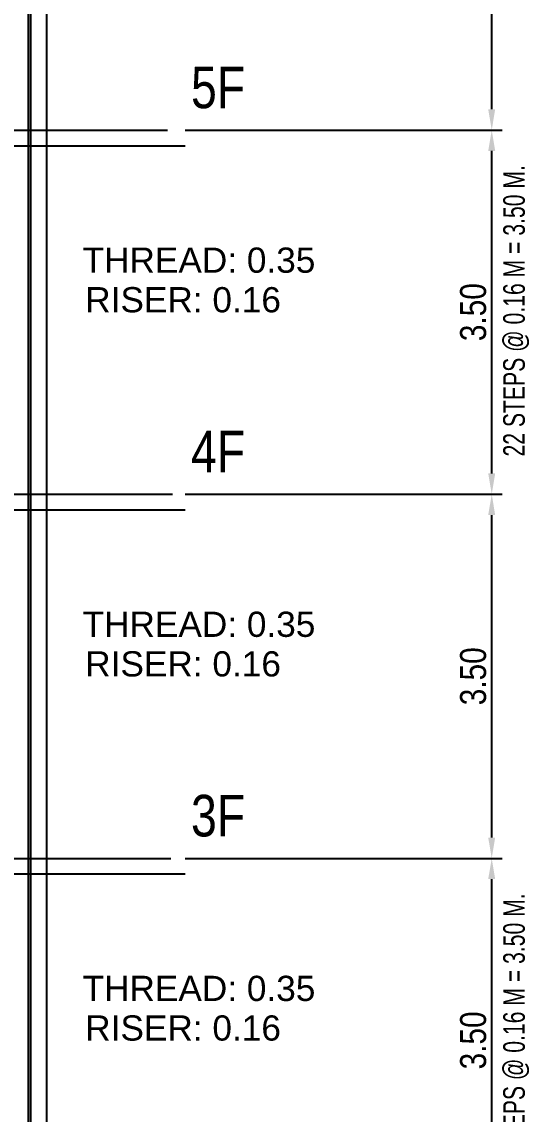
# Model space of a CAD drawing. Header units: millimetres. Extents: x 2148 to 2681, y 758 to 986.
# Drawn here: x 2534 to 2538.88, y 865.05 to 875.54 of the extents above; entities that cross this region are included whole.
import ezdxf

# ---------------------------------------------------------------- set-up
doc = ezdxf.new("R2010")
doc.units = ezdxf.units.MM
for name, color, linetype in [('D', 1, 'Continuous'), ('HATCH', 8, 'Continuous'), ('TLBLK', 7, 'Continuous')]:
    doc.layers.add(name, color=color, linetype=linetype)
doc.styles.add('ARIALNW', font='ARIALN.TTF')
doc.styles.get("Standard").update_dxf_attribs({"font": 'arial.ttf'})
doc.styles.add('SWISS', font='swissl.ttf')
doc.dimstyles.new('DIM 100', dxfattribs={"dimtxt": 0.2, "dimasz": 0.2, "dimexe": 0.1, "dimexo": 0, "dimgap": 0.05, "dimtad": 1, "dimzin": 0, "dimdsep": 46, "dimtxsty": 'ARIALNW', "dimcen": 0.09, "dimclrd": 6, "dimclre": 6, "dimclrt": 13, "dimadec": 0, "dimazin": 0, "dimtfac": 1, "dimtofl": 0, "dimtmove": 2, "dimatfit": 3, "dimfxl": 1, "dimtolj": 1, "dimtzin": 0, "dimarcsym": 0})

# ---------------------------------------------------------------- blocks, each defined once
blk = doc.blocks.new('*D2815')
at = {"color": 6, "lineweight": -2, "ltscale": 0.05, "transparency": 16777216}
for p, q in [((2535.571, 867.504), (2538.621, 867.504)), ((2538.521, 864.204), (2538.521, 867.304)), ((2535.571, 864.004), (2538.621, 864.004))]:
    blk.add_line(p, q, dxfattribs=at)
at = {"color": 6, "ltscale": 0.05, "transparency": 16777216}
for points in [[(2538.487, 867.304), (2538.554, 867.304), (2538.521, 867.504)], [(2538.487, 864.204), (2538.554, 864.204), (2538.521, 864.004)]]:
    blk.add_solid(points, dxfattribs=at)
at = {"layer": 'Defpoints', "color": 0, "ltscale": 0.05, "transparency": 16777216}
for p in [(2535.571, 867.504, 0), (2538.521, 867.504), (2535.571, 864.004, 0)]:
    blk.add_point(p, dxfattribs=at)
at = {"color": 13, "ltscale": 0.05, "transparency": 16777216, "insert": (2538.343, 865.754), "char_height": 0.25, "attachment_point": 5, "rotation": 90, "style": 'ARIALNW'}
blk.add_mtext('\\A1;3.50', dxfattribs=at)
blk = doc.blocks.new('*D2816')
at = {"color": 6, "lineweight": -2, "ltscale": 0.05, "transparency": 16777216}
for p, q in [((2535.571, 871.004), (2538.621, 871.004)), ((2538.521, 867.704), (2538.521, 870.804)), ((2535.571, 867.504), (2538.621, 867.504))]:
    blk.add_line(p, q, dxfattribs=at)
at = {"color": 6, "ltscale": 0.05, "transparency": 16777216}
for points in [[(2538.487, 870.804), (2538.554, 870.804), (2538.521, 871.004)], [(2538.487, 867.704), (2538.554, 867.704), (2538.521, 867.504)]]:
    blk.add_solid(points, dxfattribs=at)
at = {"layer": 'Defpoints', "color": 0, "ltscale": 0.05, "transparency": 16777216}
for p in [(2535.571, 871.004, 0), (2538.521, 871.004), (2535.571, 867.504, 0)]:
    blk.add_point(p, dxfattribs=at)
at = {"color": 13, "ltscale": 0.05, "transparency": 16777216, "insert": (2538.343, 869.254), "char_height": 0.25, "attachment_point": 5, "rotation": 90, "style": 'ARIALNW'}
blk.add_mtext('\\A1;3.50', dxfattribs=at)
blk = doc.blocks.new('*D2817')
at = {"color": 6, "lineweight": -2, "ltscale": 0.05, "transparency": 16777216}
for p, q in [((2535.571, 874.504), (2538.621, 874.504)), ((2538.521, 871.204), (2538.521, 874.304)), ((2535.571, 871.004), (2538.621, 871.004))]:
    blk.add_line(p, q, dxfattribs=at)
at = {"color": 6, "ltscale": 0.05, "transparency": 16777216}
for points in [[(2538.487, 874.304), (2538.554, 874.304), (2538.521, 874.504)], [(2538.487, 871.204), (2538.554, 871.204), (2538.521, 871.004)]]:
    blk.add_solid(points, dxfattribs=at)
at = {"layer": 'Defpoints', "color": 0, "ltscale": 0.05, "transparency": 16777216}
for p in [(2535.571, 874.504, 0), (2538.521, 874.504), (2535.571, 871.004, 0)]:
    blk.add_point(p, dxfattribs=at)
at = {"color": 13, "ltscale": 0.05, "transparency": 16777216, "insert": (2538.343, 872.754), "char_height": 0.25, "attachment_point": 5, "rotation": 90, "style": 'ARIALNW'}
blk.add_mtext('\\A1;3.50', dxfattribs=at)
blk = doc.blocks.new('*D2818')
at = {"color": 6, "lineweight": -2, "ltscale": 0.05, "transparency": 16777216}
for p, q in [((2535.571, 878.004), (2538.621, 878.004)), ((2538.521, 874.704), (2538.521, 877.804)), ((2535.571, 874.504), (2538.621, 874.504))]:
    blk.add_line(p, q, dxfattribs=at)
at = {"color": 6, "ltscale": 0.05, "transparency": 16777216}
for points in [[(2538.487, 877.804), (2538.554, 877.804), (2538.521, 878.004)], [(2538.487, 874.704), (2538.554, 874.704), (2538.521, 874.504)]]:
    blk.add_solid(points, dxfattribs=at)
at = {"layer": 'Defpoints', "color": 0, "ltscale": 0.05, "transparency": 16777216}
for p in [(2535.571, 878.004, 0), (2538.521, 878.004), (2535.571, 874.504, 0)]:
    blk.add_point(p, dxfattribs=at)
at = {"color": 13, "ltscale": 0.05, "transparency": 16777216, "insert": (2538.343, 876.254), "char_height": 0.25, "attachment_point": 5, "rotation": 90, "style": 'ARIALNW'}
blk.add_mtext('\\A1;3.50', dxfattribs=at)

msp = doc.modelspace()

# ---------------------------------------------------------------- linework, layer by layer
at = {"ltscale": 0.05}
for p, q in [((2530.8049319, 874.3536789, 0), (2535.5710964, 874.3536789, 0)), ((2530.8049319, 870.8536789, 0), (2535.5710964, 870.8536789, 0)), ((2530.8049319, 867.3536789, 0.0000002), (2535.5710964, 867.3536789, 0))]:
    msp.add_line(p, q, dxfattribs=at)
at = {"ltscale": 0.05, "elevation": -0.0000001}
for points in [[(2530.8049319, 874.4336789), (2530.4854138, 874.4336789), (2530.4854138, 874.5036789), (2535.4032278, 874.5036789)], [(2530.8049319, 870.9336789), (2530.4854138, 870.9336789), (2530.4854138, 871.0036789), (2535.4495387, 871.0036789)], [(2530.8049319, 867.4336789), (2530.4854138, 867.4336789), (2530.4854138, 867.5036789), (2535.4343158, 867.5036789)]]:
    msp.add_lwpolyline(points, dxfattribs=at)
at = {"layer": 'D', "color": 3, "ltscale": 0.5}
for p, q in [((2534.0662106, 858.0095328, 0), (2534.0662106, 882.3490036, 0)), ((2534.0862106, 858.0095328, 0), (2534.0862106, 882.3490036, 0))]:
    msp.add_line(p, q, dxfattribs=at)
at = {"layer": 'HATCH', "linetype": 'ByBlock', "ltscale": 0.5}
msp.add_line((2534.2407833, 858.0009702), (2534.2407833, 900.8503866), dxfattribs=at)

# ---------------------------------------------------------------- texts
at = {"char_height": 0.4, "width": 0.28, "attachment_point": 1}
for s, insert in [('{\\fSwis721 BdOul BT|b0|i0|c0|p82;\\W0.8;5F}', (2535.6280184, 875.1143714, 0)), ('{\\fSwis721 BdOul BT|b0|i0|c0|p82;\\W0.8;4F}', (2535.6280184, 871.6143714, 0)), ('{\\fSwis721 BdOul BT|b0|i0|c0|p82;\\W0.8;3F}', (2535.6280184, 868.1143714, 0))]:
    msp.add_mtext(s, dxfattribs=dict(at, insert=insert))
at = {"layer": 'TLBLK', "color": 7, "char_height": 0.208, "width": 8.634551958, "attachment_point": 5, "rotation": 90}
for insert in [(2538.7560562, 872.7668522, 0), (2538.7560562, 865.7668522, 0)]:
    msp.add_mtext('{\\W0.7;22 STEPS @ 0.16 M = 3.50 M.}', dxfattribs=dict(at, insert=insert))
at = {"layer": 'TLBLK', "color": 7, "char_height": 0.242437583, "width": 5.279969108, "attachment_point": 5, "style": 'SWISS'}
for s, insert in [('THREAD: 0.35', (2535.7046606, 873.2521944, 0)), ('RISER: 0.16', (2535.5518867, 872.8715614, 0)), ('THREAD: 0.35', (2535.7046606, 869.7521944, 0)), ('RISER: 0.16', (2535.5518867, 869.3715614, 0)), ('THREAD: 0.35', (2535.7046606, 866.2521944, 0)), ('RISER: 0.16', (2535.5518867, 865.8715614, 0))]:
    msp.add_mtext(s, dxfattribs=dict(at, insert=insert))

# ---------------------------------------------------------------- dimensions: what is measured, and where the dimension line sits
at = {"ltscale": 0.05}
for base, p1, p2, picture, middle in [((2538.5205384, 878.0036789, 0), (2535.5710964, 874.5036789, 0), (2535.5710964, 878.0036789, 0), '*D2818', (2538.3428951, 876.2536789, 0)), ((2538.5205384, 874.5036789, 0), (2535.5710964, 871.0036789, 0), (2535.5710964, 874.5036789, 0), '*D2817', (2538.3428951, 872.7536789, 0)), ((2538.5205384, 871.0036789, 0), (2535.5710964, 867.5036789, 0), (2535.5710964, 871.0036789, 0), '*D2816', (2538.3428951, 869.2536789, 0)), ((2538.5205384, 867.5036789, 0), (2535.5710964, 864.0036789, 0), (2535.5710964, 867.5036789, 0), '*D2815', (2538.3428951, 865.7536789, 0))]:
    dim = msp.add_linear_dim(base=base, p1=p1, p2=p2, angle=90, dimstyle='DIM 100', override={"dimtxt": 0.25}, dxfattribs=at)
    dim.commit()
    dim.dimension.update_dxf_attribs({"geometry": picture, "text_midpoint": middle})

doc.saveas('drawing.dxf')
